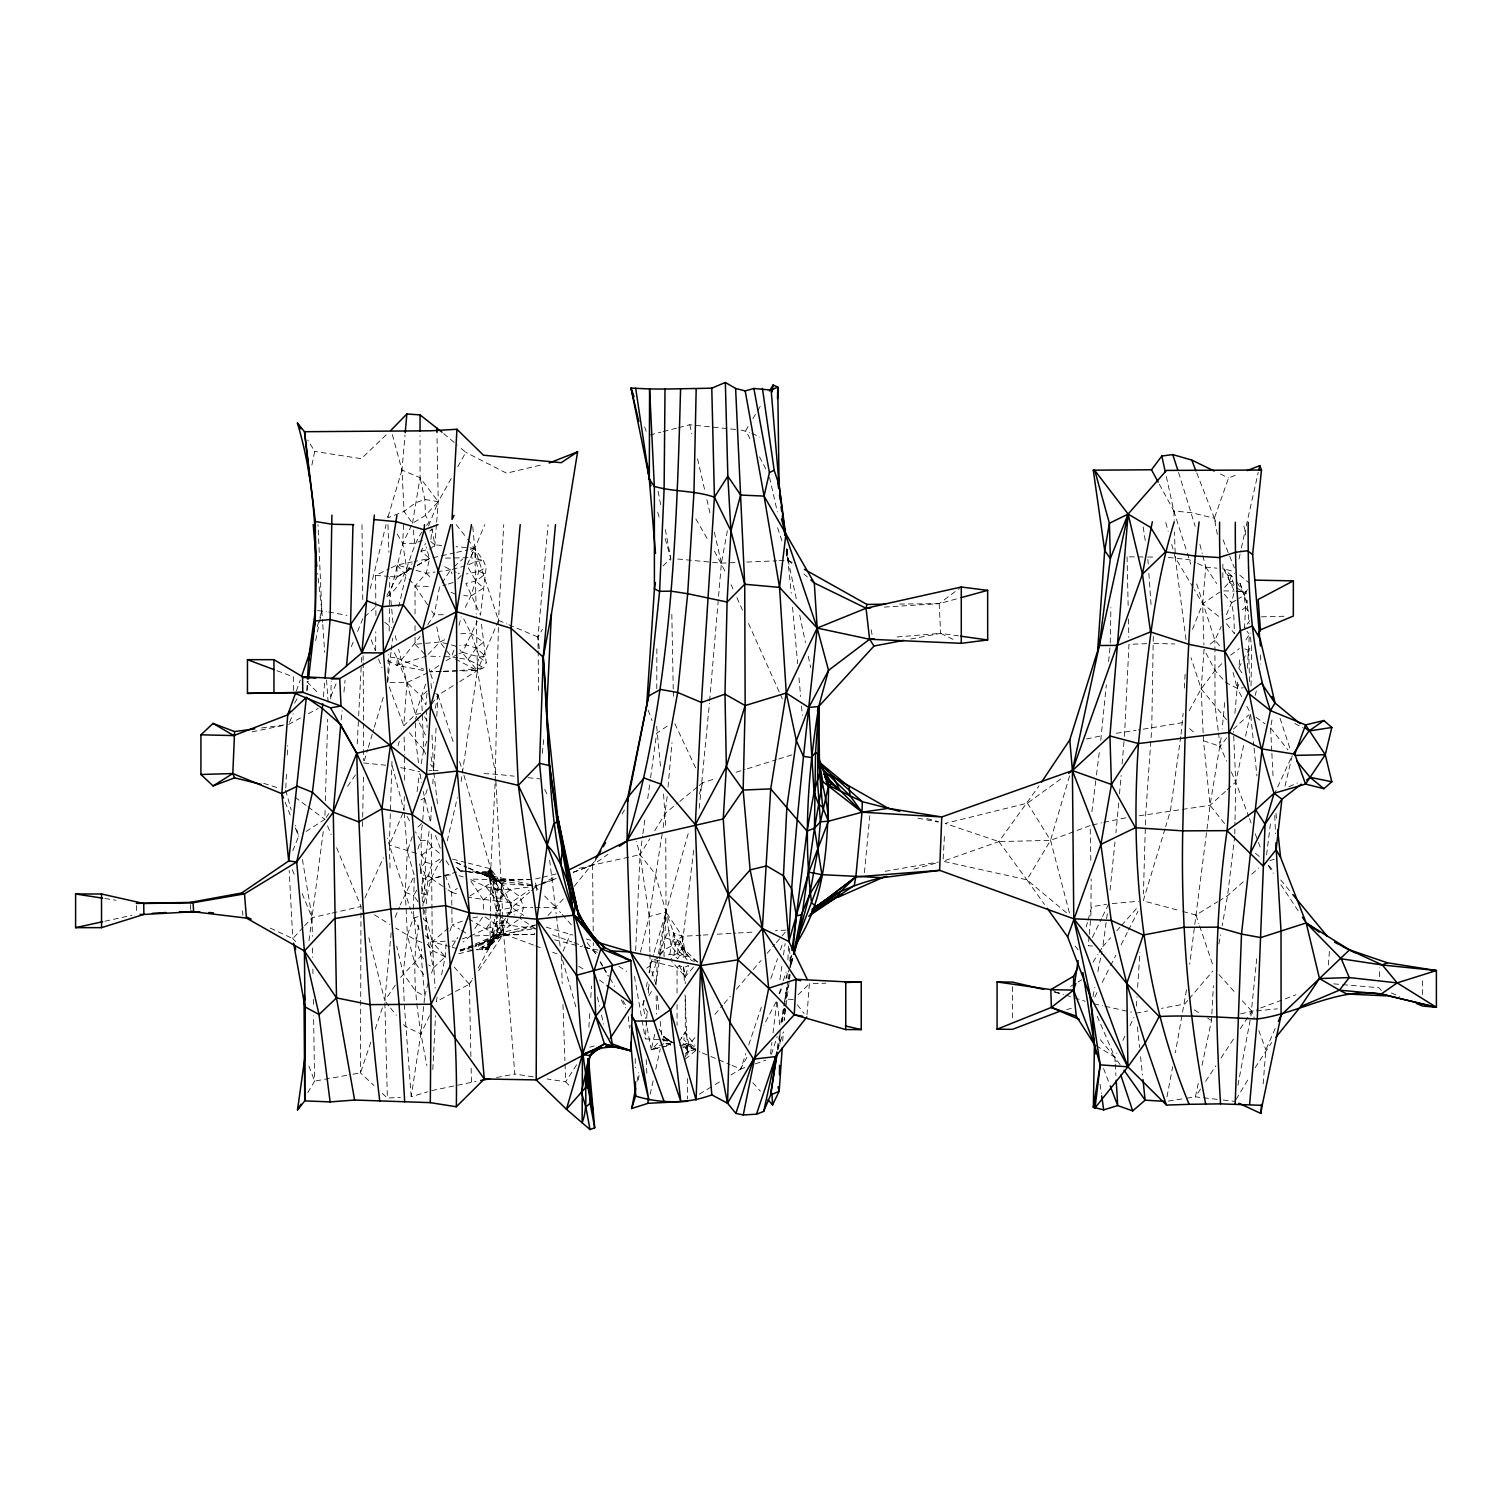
<?xml version="1.0" encoding="UTF-8"?>
<svg xmlns="http://www.w3.org/2000/svg" width="1512" height="1512" viewBox="0 0 1512 1512"><rect width="100%" height="100%" fill="white"/><g stroke="black" fill="none" stroke-linecap="round" stroke-linejoin="round"><path stroke-width="0.75" stroke-dasharray="5 3.75" d="M1422.565 994.612L1422.565 978.623M336.59 847.684L360.99 906.501L360.48 1072.877L373.936 1085.484M656.68 726.251L660.668 768.38M656.775 688.81L656.87 646.72M423.322 670.496L397.032 665.356L397.07 658.06L393.025 649.952M422.339 715.365L423.719 750.028L420.884 765.167M293.404 690.455L293.498 676.903L275.959 670.345M375.637 650.406L375.789 631.808M663.881 1041.371L663.844 1036.438L659.081 1029.086M659.137 954.223L665.223 937.837L672.934 940.199L679.757 952.163L679.72 955.603L677.659 958.778L673.898 955.206L669.816 954.355L663.938 956.283L666.017 912.057L665.79 836.495M490.323 913.494L489.982 946.399L478.038 968.285M490.342 911.15L490.776 868.852L495.104 783.405M779.871 1044.13L780.079 1029.974M413.4 911.434L416.216 940.445L421.168 955.565L424.759 996.143L420.79 1033.887L411.207 1096.71L427.65 1091.815M413.438 909.147L414.25 877.81M1110.243 642.978L1110.885 607.616M362.502 826.497L362.634 819.428M362.672 817.085L363.428 777.073M495.218 781.099L498.506 620.374L503.742 524.626M1234.775 833.906L1234.983 822.131M1235.039 819.769L1235.739 782.063L1233.527 731.449M1251.01 685.805L1251.69 649.215L1250.122 633.131M390.039 868.058L389.34 845.038L404.006 810.583L404.309 796.54M404.668 780.154L404.63 757.21M468.588 867.907L495.709 879.927L519.882 896.484L523.606 907.483L520.128 918.464L535.286 928.481L534.208 934.529L507.673 934.567L501.36 932.564L499.735 927.083L500.245 909.43L490.342 876.563L490.776 868.852L463.806 774.824M518.257 919.882L496.371 935.002L479.361 943.923L476.582 949.876L488.13 948.893L497.278 932.545L496.352 910.829L497.372 885.238L490.776 868.852L468.285 863.106M1153.297 636.42L1151.747 728.179L1145.661 814.817L1143.431 893.875M330.75 698.96L331.241 681.194M306.123 831.449L324.853 819.353L325.118 810.054M325.382 800.736L327.688 719.315M427.82 672.783L406.955 682.611L387.639 682.592L388.471 654.507M389.17 631.109L389.737 577.565M429.049 831.468L425.193 862.18L425.59 878.869L422.906 905.782L432.281 941.768L435.097 988.149M431.959 909.071L431.279 833.698M391.967 761.254L389.34 845.038L410.64 909.638M387.809 516.159L387.752 517.841L404.082 511.472L415.384 502.929L424.796 499.414L438.234 501.719L452.031 477.036M403.515 524.626L402.74 543.432L406.993 570.856L398.733 606.671M1379.341 976.639L1379.719 967.756M285.806 787.96L286.43 773.823M287.261 754.979L287.696 745.567M635.645 950.67L640.03 854.696L642.6 836.004M1247.343 668.191L1249.384 634.473L1246.984 631.165M693.706 850.198L681.704 948.856L679.757 952.163L673.898 955.206L670.402 959.874M1247.324 589.661L1244.092 595.407L1245.548 607.295L1244.565 627.858L1249.781 620.638M404.139 1001.057L403.194 973.501L407.371 935.323L405.31 892.363L407.333 851.199L404.176 812.832M357.229 743.923L358.533 718.238M358.665 715.894L361.292 664.486M361.406 662.143L361.651 657.474M422.358 901.719L421.659 886.221L424.513 872.594L420.676 868.153L419.504 863.938M423.549 958.91L421.168 955.565L421.508 948.969M432.829 1069.513L435.532 1015.648M1181.042 734.246L1183.121 713.418M1184.387 688.054L1185.087 674.22M784.577 1005.934L786.41 987.506M786.902 978.321L787.261 971.403M787.884 959.912L788.754 943.809M1202.021 1065.412L1211.49 1020.505L1213.399 985.616M943.148 859.005L944.527 834.548M431.506 806.671L430.599 822.622L423.209 791.475M432.81 783.877L433.207 777.055M436.08 728.028L433.604 770.213L428.954 770.704M436.779 716.31L438.007 695.199L436.533 690.946M495.142 917.141L496.352 910.829L488.47 874.579L488.319 871.536L490.776 868.852L501.379 883.556L511.944 907.559L523.662 915.403M306.766 690.511L307.333 681.326M588.886 1027.253L589.756 1013.512M590.776 997.504L591.513 986.051M649.914 954.053L650.141 965.771L655.943 984.406L657.493 960.498M1136.419 1006.16L1137.024 996.786M1137.629 987.431L1139.897 952.333M439.765 859.194L432.149 863.976C426.252 876.469 428.558 890.719 423.549 903.514M665.885 1043.582L669.948 1043.507L671.252 1041.957L663.844 1036.438L667.359 1039.897L674.295 1043.072L662.294 1039.802L645.322 1038.857L646.531 1020.6M646.682 1018.313L647.136 1011.452M648.327 993.176L648.932 984.047M649.688 972.613L650.141 965.771L653.449 954.582M695.841 1049.46L688.414 1051.331L685.39 1047.986L688.527 1046.002L688.735 1042.978L685.314 1032.261L685.257 995.255M782.706 1040.993L783.348 1031.846M425.609 684.048L415.384 714.514L403.798 725.722L406.955 682.611L398.601 649.139M441.599 974.767L445.171 956.888L446.342 941.163L432.281 941.768L425.099 935.512M1234.907 713.286L1237.931 679.342M427.216 789.51L424.381 798.071L422.528 822.849L416.065 828.727M784.974 1009.714L784.161 1020.43L790.096 974.919M807.011 1014.76L809.374 983.764L825.873 983.197M1224.682 702.607L1222.187 728.935M436.458 524.437L434.87 544.887L433.358 548.762M436.647 522.169L438.234 501.719L437.006 434.776M1263.163 1083.877L1265.846 1049.782L1275.693 1027.404M1328.311 965.072L1329.426 951.407M1202.834 555.773L1205.763 567.113L1202.664 603.685L1203.93 644.925M323.417 696.786L324.834 680.4M699.243 808.296L709.43 703.288M709.619 700.944L721.413 563.163L727.499 530.032M1089.094 936.608L1088.3 945.775L1092.458 946.002M1089.302 934.322L1090.681 918.275M1090.87 915.97L1091.154 878.963M1118.71 803.004L1115.913 832.828M1119.504 793.838L1121.091 775.467M1122.074 763.995L1124.266 738.744M1124.456 736.438L1128.992 644.339L1147.022 643.677M392.326 434.568L401.965 470.062L420.071 477.66L438.234 501.719L425.515 515.346L412.511 523.284L404.082 511.472L401.965 470.062L405.027 435.021M540.408 877.792L533.604 879.455L507.219 880.23L501.379 883.556C500.831 905.026 496.295 925.798 489.982 946.399L487.658 949.29C493.555 937.308 506.501 930.352 508.429 915.894M538.121 648.686L537.97 637.043L548.081 524.626M667.17 796.484L662.993 828.689M668.02 787.128L671.99 742.675M426.97 693.233L425.893 704.97L421.3 696.314L406.955 682.611L397.07 658.06L388.471 656.851M1250.934 1015.932L1256.812 957.587M391.154 932.658L384.785 1000.698L389.132 1006.179M673.898 955.206L675.448 944.017L673.728 933.017L666.017 912.057L655.187 873.879L640.03 854.696L636.42 841.371M864.429 872.632L869.797 815.781M341.183 719.92L342.109 710.621M343.942 692.005L345.076 680.381M422.283 825.042C419.24 842.411 423.53 859.893 419.599 877.262M467.662 539.179L483.33 560.442L486.165 567.265L480.495 615.157L465.885 583.481L475.921 581.005L485.522 573.974L478.926 571.347L466.395 573.974M1100.755 740.389L1106.33 684.766M1108.598 661.576L1110.205 645.34M1222.849 577.641L1222.887 564.222M542.335 753.297L543.999 736.987M792.042 958.986L791.57 963.541L785.824 978.321M1110.054 890.133L1114.987 841.995M430.939 539.425L432.054 528.86L428.86 532.111M387.639 682.592L391.003 652.333M391.249 650.009L392.534 638.366M669.816 954.355L673.728 933.017L668.606 930.428L666.017 912.057L689.132 830.353M1241.806 672.783L1238.763 668.058L1239.783 658.816M1221.186 737.667L1210.016 805.329L1189.717 964.202M307.144 690.436L308.221 681.175M770.515 1054.053L771.914 1042.354M773.048 1032.979L776.979 1000.207L763.787 1025.231M1234.718 836.268L1227.593 895.69L1222.187 925.609M1266.583 854.885L1270.571 822.604M1091.891 811.755L1096.181 777.225M1096.465 774.919L1099.621 749.612M1186.466 989.944L1175.391 1052.692M793.252 999.564L785.786 999.016L787.261 987.468M789.925 966.659L791.4 955.111M308.977 940.691L323.322 831.052M417.066 791.589L419.372 773.879M642.921 833.679L645.152 817.33M647.722 798.638L650.273 779.965M650.595 777.622L656.662 733.263L668.134 725.495M1099.148 952.428L1102.853 946.569L1107.427 912.87M1180.721 736.59L1170.401 810.98L1165.639 826.705M461.047 781.704L477.414 670.515L476.261 616.442M655.943 984.406L659.194 961.065M659.515 958.74L666.017 912.057L649.158 916.574L639.897 954.261M412.511 523.284L420.071 477.66L420.052 435.815M649.858 951.709L649.158 916.574L662.596 830.938M779.908 979.833L782.195 963.995M783.5 954.941L785.125 943.62M475.033 944.131L496.371 935.002L497.826 925.798L504.233 919.409L510.754 925.495L535.286 928.481L496.371 935.002L470.308 936.098L463.126 942.052M777.829 1049.309L780.003 1035.588M782.158 1021.885L785.068 1003.59M428.558 525.949L438.234 501.719M785.786 999.016L788.678 981.269M789.037 979.058L789.774 974.616M780.891 1022.981L784.01 1004.459M784.407 1002.135L787.922 981.288M788.3 978.963L789.094 974.333M638.291 1080.022L639.066 1075.448M685.446 1057.115L687.298 1046.625L684.974 994.99M775.713 1056.604L779.341 1035.871M781.761 1022.055L784.18 1008.239M1271.762 751.029L1270.571 727.915L1272.594 716.593M700.944 935.21L682.328 936.325L673.728 933.017L681.704 948.856L684.671 949.744L697.693 962.218L691.362 960.46L685.106 952.012L682.328 936.325L666.017 912.057L657.625 958.324L651.237 961.254L649.045 972.764M1218.861 944.017L1220.524 934.813M791.853 958.797L790.663 965.242L792.439 958.665M1237.931 1085.238L1250.5 1018.237M494.745 919.258L488.13 948.893M643.772 1000.358L642.902 1004.951L645.416 1018.408M646.418 986.561L647.287 981.949M1166.981 1096.767L1172.726 1066.621M636.968 1081.571L638.725 1072.575M1093.006 996.484L1094.801 987.412M1097.92 971.536L1101.946 951.105M437.138 997.126L436.25 1001.606L469.344 984.199L471.99 980.343M792.458 959.099L791.57 963.541L792.647 959.118M315.63 640.578L318.956 624.494M319.448 622.207L321.829 610.716L317.993 524.626M311.869 465.034L314.723 451.426L307.824 440.124M1198.241 1083.367L1195.387 1096.843L1186.372 1098.241M435.248 708.259L438.007 695.199L457.72 682.857M1243.62 745.359L1235.739 782.063L1248.704 816.537M1245.586 736.174L1250.518 713.248L1246.096 704.951M1239.008 559.043L1240.898 550.255M1241.371 548.062L1245.17 530.523L1242.713 522.698M654.734 1034.265L651.275 1049.763L659.856 1047.759M650.141 1094.234L653.184 1080.626M655.717 1069.286L660.272 1048.874M1246.19 526.044L1258.249 472.349M415.044 613.985L415.044 586.013L426.271 573.237L429.597 558.457L420.998 551.143L425.609 543.47M505.443 918.256L503.288 921.81L501.36 932.564L492.874 938.782L488.452 948.251L494.348 938.612L501.36 932.564L537.327 924.569L475.335 945.227M447.268 840.88L457.342 797.637M1285.03 786.051L1292.25 755.433L1273.992 794.934M1226.459 614.609L1231.562 602.778L1234.378 591.041L1223.737 568.814L1234.094 571.63M459.081 625.401L461.179 616.839M370.289 588.64L371.971 581.78M372.538 579.493L386.07 524.626M428.161 982.781L424.759 996.143L415.762 991.267L403.194 973.501L396.692 946.134M536.741 890.549L536.665 886.013L501.379 883.556L483.046 873.274L482.46 871.762L487.79 871.403L490.776 868.852L490.001 871.857L485.692 872.689L461.028 870.912L455.774 866.678M1255.187 695.425L1256.34 690.984M1242.202 609.79L1245.548 607.295L1247.343 600.491M1086.202 926.95L1087.411 922.471M1088.016 920.241L1091.664 906.803L1106.538 904.252M418.824 925.193C409.733 971.403 417.822 1019.693 426.932 1065.639M386.864 596.767C408.694 580.778 408.032 552.806 421.772 532.13M699.413 794.027L702.626 782.687L713.815 779.19M790.266 967.378L792.742 958.57M317.312 626.592L319.24 619.788M319.882 617.52L321.829 610.716L317.615 573.35M398.015 745.813L399.3 741.352M486.259 949.801L491.551 942.524L476.582 949.876M654.11 952.352L666.017 912.057M1069.57 775.939L1050.538 840.351L1026.894 879.795L1044.546 904.535M401.965 470.062L387.752 517.841L386.996 516.159M364.354 760.725L367.681 749.574M368.361 747.344L373.672 729.483M374.333 727.234L383.651 695.992M1164.958 828.954L1143.242 900.85L1180.551 910.885M777.735 1050.008L783.14 1032.469M472.784 526.781L476.015 561.406L478.926 571.347L470.742 596.2L463.711 610.583M417.917 849.082L420.601 840.37L415.479 831.883M1224.588 587.45L1229.18 582.309L1231.297 575.581L1234.529 573.332M644.301 1000.509L642.902 1004.951L647.911 1012.397M647.798 989.415L649.215 984.973M652.012 976.091L656.926 960.536M779.077 993.705L782.592 982.838M783.292 980.664L786.108 971.97M789.623 961.122L791.74 954.601M463.73 618.805L470.893 633.188L479.342 657.021L477.168 663.711L477.414 670.515L495.577 774.182L514.174 776.166M771.403 1054.299L777.206 1036.514M730.863 1074.994L740.691 1069.022L745.851 1053.581M748.78 1044.754L761.311 1007.257M770.874 978.566L777.508 958.721M780.457 949.895L782.649 943.28M370.799 1042.259L360.48 1072.877L349.007 1074.938M375.222 1029.124L382.574 1007.257M412.322 836.495L407.333 851.199L414.326 875.599L400.245 904.837M425.704 754.053L423.719 750.028L426.819 741.201M1217.349 534.36L1214.363 518.276L1228.557 477.981L1236.873 474.692M442.487 858.797C418.106 890.455 425.685 931.808 433.396 967.945L431.071 974.257M449.914 931.052L452.069 924.985L451.672 892.345L445.435 875.561L431.676 878.699L427.934 881.761L425.59 878.869L422.698 878.604L420.676 868.153L425.193 862.18L421.961 855.055L418.37 853.978M296.371 690.908L300.283 680.022M1241.673 696.654L1237.251 688.357L1239.783 681.402M1192.514 629.313L1202.664 603.685L1219.636 592.156M292.837 850.708L298.62 836.306L295.539 825.344M659.515 953.977L664.467 949.612L675.448 944.017L677.641 939.802L682.328 936.325L677.886 948.515L677.659 958.778M779.625 993.649L782.29 987.071M395.199 917.293L399.414 906.917M330.826 696.522L336.174 683.5M351.351 646.588L353.128 642.241M357.607 631.392L362.956 618.37M459.686 681.628L477.414 670.515L498.506 620.374L474.806 548.289L484.804 524.626M686.75 1055.282L691.664 1046.55L683.783 1039.802L685.314 1032.261L694.953 1045.264M509.298 913.815L511.944 907.559L529.597 892.174M289.548 722.245L293.233 713.758M563.088 951.218L570.421 934.284M687.166 959.95L684.936 956.945L685.106 952.012L680.249 941.466L674.938 939.254L672.934 940.199M490.19 943.564L489.037 944.735L503.288 921.81L499.962 920.052L496.616 921.904L492.742 929.804L494.348 938.612L488.452 946.966M445.53 558.136L470.553 557.626L474.806 548.289L456 546.683M665.223 937.837L668.606 930.428L671.082 946.077L677.225 953.297L679.72 955.603L684.388 953.618L697.693 962.218M1210.262 644.169L1214.911 640.181L1221.205 626.422M364.883 898.015L383.462 857.758M429.484 1015.724L420.79 1033.887L405.008 1026.308L402.116 1022.641M1115.1 1061.802L1114.835 1057.209L1116.839 1053.013M1122.887 1040.426L1124.89 1036.23M1129.937 1025.76L1133.962 1017.368M411.529 525.307L402.74 543.432L390.285 593.687L391.513 606.955M1092.382 937.402L1101.53 918.559M1102.55 916.461L1108.655 903.892L1138.63 901.246M458.873 653.864L462.596 652.333L477.301 621.167M481.496 624.191L486.221 662.804L483.745 667.737L477.414 670.515L459.308 671.007M1094.82 997.013L1097.977 990.738M1102.191 982.384L1109.562 967.756M1110.602 965.658L1115.875 955.206M1121.129 944.754L1127.442 932.205M1128.5 930.107L1137.969 911.301M1238.763 668.058L1241.806 662.048M574.277 886.278L594.726 860.99M732.148 1065.431L740.691 1069.022L748.383 1054.431M452.277 946.361L457.777 937.478M387.015 595.274L397.013 577.036L397.013 564.978L412.228 561.935M470.893 1056.586L469.344 984.199L472.594 978.226M1189.188 710.697L1201.171 688.829L1215.043 670.534L1222.754 662.728M457.758 466.754L465.809 452.353L459.005 446.588M1242.826 660.045L1251.86 644.83M593.214 930.976L592.591 865.11L596.125 858.967M622.075 814.061L624.437 809.978M539.33 648.667L537.97 637.043L542.449 629.351M294.556 703.212L297.959 697.41M417.992 901.738L413.645 895.444L417.331 889.169M307.768 1092.666L314.609 1081.118L313.589 1015.743M748.138 426.592L745.756 430.542L749.99 438.65M752.881 418.673L756.435 412.738M757.625 410.773L761.197 404.819M474.844 928.557L483.443 915.762L497.826 925.798L510.754 925.495M1236.098 1099.432L1249.177 1077.583M1255.13 1067.661L1271.63 1042.581M488.47 874.579L494.632 878.793L492.742 891.834L496.635 898.033L499.981 898.222L503.288 894.953L499.773 890.492L496.862 890.341L493.744 887.601L490.304 881.874L492.137 877.621L490.776 868.852L488.603 872.443L501.379 883.556L503.288 894.953L511.944 907.559L506.539 916.461M1236.381 591.135L1246.417 591.57L1244.092 595.407L1238.725 598.563M649.158 916.574L640.03 854.696L649.82 838.763M654.715 830.787L665.715 812.87L678.019 802.815M1092.987 962.161L1097.92 954.374M648.837 995.614L652.39 990.001M470.308 936.098L486.429 928.462L491.23 920.978M442.014 583.027L450.557 569.835L464.845 566.017M576.601 1064.807L565.658 1081.798L547.155 1078.982M387.28 660.668L397.032 665.356L420.147 636.42M427.82 624.607L434.209 614.76L439.576 586.788L446.153 584.728M1245.831 639.954L1249.384 634.473M459.742 658.249L468.096 659.572L476.204 648.005L483.5 642.26L470.893 633.188L459.308 633.849M1200.528 1089.056L1195.387 1096.843L1220.959 1099.791M1205.65 1081.288L1215.913 1065.733M1221.034 1057.965L1233.849 1038.517M1240.256 1028.803L1251.804 1011.32L1258.419 1008.844M679.379 1041.182L685.314 1032.261L681.175 1038.007M1066.546 912.832L1026.894 879.795L943.034 861.235L998.903 841.598L1039.009 785.862M395.312 985.144L384.785 1000.698L368.342 935.644M400.567 977.376L421.168 955.565M478.586 970.685L503.647 933.962L495.804 778.869M326.195 817.406L328.879 813.513M347.628 786.297L355.66 774.635M431.77 704.082L438.007 695.199L433.264 691.645M390.587 576.544L397.013 577.036L406.993 570.856L412.096 563.692M425.59 878.869L428.368 875.183L424.513 872.594M426.686 525.344L429.181 522.037L425.515 515.346L424.796 499.414L420.071 477.66M1226.799 737.761L1220.184 746.38L1226.591 761.084M660.366 954.847L664.467 949.612M430.183 954.204L432.999 950.84L425.439 928.349L426.403 921.394L423.7 919.523L423.039 908.069M1187.657 1000.528L1184.69 1004.006L1161.499 1008.372M1189.131 998.789L1212.794 971.063M694.972 1037.648L683.897 1050.575M714.93 1014.325L722.604 1005.367M724.153 1003.571L730.277 996.389M736.42 989.226L751.766 971.29M753.316 969.494L760.99 960.536M767.113 953.354L774.805 944.376M776.336 942.6L787.072 930.031L775.429 930.73M693.535 967.056L685.238 976.752L685.238 983.688M548.005 915.535L563.579 898.619M533.301 1076.865L514.817 1074.049L503.647 933.962L490.776 868.852C483.613 877.829 470.232 870.95 461.028 870.912L478.794 872.859L536.665 886.013L535.135 882.724M1102.853 946.569L1110.621 937.78M1116.82 930.749L1119.938 927.234M1121.488 925.476L1137.024 907.88M303.175 927.328L292.799 938.593L267.832 926.932M304.649 925.722L312.058 917.671L329.862 913.607M533.509 945.094L503.647 933.962L485.087 949.857L488.036 944.244L501.36 932.564L497.278 932.545M428.047 654.488L439.897 641.995L446.305 638.99M457.701 579.096L461.878 574.787L458.098 573.142M657.607 1043.318L651.275 1049.763L645.832 1020.638M507.011 916.612L511.188 912.435L523.606 907.483L532.848 907.483M663.125 565.866L670.742 558.344L665.072 528.236M798.09 994.82L809.374 983.764M528.16 887.147L510.338 889.453L497.221 901.19L468.191 897.315M386.165 434.889L361.311 458.703L314.723 451.426M431.997 911.396L432.281 941.768L445.171 956.888L433.396 967.945L428.69 964.921M1233.414 729.143L1248.799 714.836M677.055 992.949L677.055 967.548L679.209 965.544L683.613 967.604L688.565 965.431L685.238 976.752L671.725 961.405M427.197 690.871L421.3 696.314L422.358 713.078M364.657 616.82L376.62 606.028M1225.438 791.362L1210.016 805.329L1136.948 816.121M1227.158 789.812L1235.739 782.063L1231.165 771.574M454.016 566.773L462.672 559.062M471.347 551.37L474.806 548.289L476.204 614.099M1243.204 881.817L1227.593 895.69L1219.674 900.528M1251.86 874.125L1258.797 867.964M531.355 890.625L536.665 886.013M448.478 928.028L432.281 941.768L450.103 946.72M421.961 855.055L432.092 847.003L440.275 853.996M679.776 801.36L697.353 786.996M699.111 785.56L702.626 782.687M685.087 1059.213L695.898 1050.462M685.73 1053.448L688.414 1051.331L685.049 1049.989M469.873 895.992L495.709 879.927L529.143 879.511M510.338 889.453L497.391 889.264L483.235 899.735L483.386 911.188M1230.636 655.168L1239.33 648.591M884.331 607.087L939.198 603.647L959.44 588.395M1090.813 860.385L1090.171 825.571L1050.538 840.351L998.903 841.598L945.151 823.435L1027.461 803.137L1061.178 778.718M448.024 889.869L451.672 892.345L457.285 888.376M573.237 872.329L592.591 865.11L607.9 854.375M483.235 899.735L469.514 879.001L485.9 886.693L497.221 901.19L511.056 902.626L529.219 890.114M438.858 665.582L429.899 671.8L428.954 667.302M446.021 660.631L457.002 654.62M646.663 968.134L650.141 965.771M468.474 918.748L496.371 935.002L507.673 934.567L492.874 938.782L483.065 946.701L482.46 949.876L488.376 945.926L489.982 946.399L476.545 949.555M1182.762 911.471L1195.935 915.025L1217.708 901.719M699.394 1094.14L713.173 1085.767M715.138 1084.558L721.035 1080.986M1226.553 623.794L1234.435 633.604L1233.849 616.064L1231.562 602.778L1236.929 599.621M1070.553 986.372L1076.223 983.027M1078.113 981.912L1081.893 979.682M397.013 577.036L409.242 570.062M417.388 565.431L429.597 558.457L454.469 552.863M478.926 571.347L486.165 567.265M406.993 570.856L415.214 566.338M417.274 565.223L429.597 558.457L414.401 561.5M499.735 927.083L493.687 932.602L490.304 939.765L491.91 941.182L489.982 946.399L501.36 932.564L497.316 936.778L474.541 946.777M288.641 724.38L300.491 717.973M308.391 713.702L318.276 708.372M420.884 799.905L424.381 798.071M540.861 883.915L555.565 876.582M492.062 940.237L478.983 945.775L486.751 948.081M663.862 1043.62L651.275 1049.763L664.108 1046.115M375.921 615.535L375.6 575.392L389.227 568.758M391.173 567.813L397.013 564.978L426.271 573.237L435.097 572.008M1225.911 619.636L1233.849 616.064M468.701 564.656L476.015 561.406L483.33 560.442L470.553 557.626M1288.904 786.712L1297.39 782.951M475.089 945.529L492.874 938.782M460.102 950.5L472.897 945.038M490.342 876.563L489.037 876.884L491.646 880.589L497.372 885.238L501.379 883.556L497.127 879.587L476.563 871.706L491.797 874.787L501.379 883.556L485.087 871.762L491.797 874.787L492.78 878.396L507.219 880.23L469.514 879.001M1244.848 648.856L1248.647 650.443L1251.69 649.215M462.313 921.091L452.069 924.985L459.724 929.181M397.221 534.038L402.74 543.432L414.76 543.243L422.32 540.37M460.12 951.218L472.954 946.342M540.956 884.407L556.019 878.774M1260.63 1008.013L1295.935 994.82M468.436 868.134L495.709 879.927L534.832 886.278L556.227 878.434M573.332 872.159L592.591 865.11L640.03 854.696M418.049 916.593L413.305 918.275L407.371 935.323L414.345 961.594L424.834 976.279M496.352 910.829L511.944 907.559M740.691 1069.022L744.868 1067.548M755.32 1063.881L765.771 1060.214M462.048 938.952L468.248 936.816M487.11 941.333L507.673 934.567M473.313 945.888L461.236 949.819L452.334 947.344M1229.18 582.309L1232.752 581.175L1231.297 575.581L1223.737 568.814L1228.046 575.543L1229.18 582.309L1234.775 586.637M448.346 584.029L454.923 581.95M397.032 665.356L426.573 656.057L440.124 656.529M736.193 772.235L745.151 769.438M747.382 768.757L776.488 759.685M778.718 759.005L792.156 754.809M1269.967 860.536L1274.219 859.288M666.244 1045.51L670.534 1044.301L669.948 1043.507M589.812 1047.211L594.273 1045.945M899.527 604.063L939.198 603.647L959.024 598.204M913.853 869.154L938.536 862.445M428.368 875.183L431.676 878.699L456.511 872.122M649.858 435.04L660.952 432.186M663.163 431.619L676.469 428.18M678.68 427.612L689.774 424.759L738.763 429.824M1066.754 1009.506L1071.29 1008.391M542.676 877.243L556.284 873.936M578.983 868.417L592.591 865.11M682.139 1044.943L688.735 1042.978L695.917 1047.797M1092.439 825.023L1101.473 822.868M1103.741 822.32L1126.043 817.765M540.238 465.167L506.558 473.199L465.809 452.353M486.429 928.462L497.826 925.798M458.608 953.751L474.295 950.084L461.236 949.819L472.33 947.287M662.01 1047.249L670.61 1045.264M332.073 913.097L360.99 906.501M1240.615 1013.872L1251.804 1011.32L1254.147 1017.727M456.719 552.352L468.021 549.801M470.289 549.291L474.806 548.289L466.887 565.469L475.921 581.005L483.5 588.055L470.742 596.2L463.749 595.558M104.895 921.224L131.941 915.27M1086.466 739.009L1101.322 735.796M431.77 1090.587L475.996 1081.401M420.62 713.437L415.384 714.514L415.441 719.24M252.069 731.846L284.067 725.306M472.746 917.897L479.172 916.612M682.876 1047.476L687.298 1046.625L700.113 1051.993M910.753 639.028L940.615 633.358L958.551 635.872M459.648 670.591L483.745 667.737L468.096 659.572L459.742 649.801M496.541 1077.508L514.817 1074.049M1135.966 1013.172L1147.57 1010.999M421.281 893.592L426.119 894.424L422.698 878.604M1182.649 722.623L1138.309 730.012M346.72 1075.353L314.609 1081.118L308.259 1064.278M885.087 871.29L938.385 862.029M1116.31 733.282L1136.06 730.334M1168.341 1101.057L1184.123 1098.6M437.308 571.687L450.557 569.835L456.208 572.311M445.435 875.561L451.086 874.805M261.614 727.971L284.124 724.966M1236.476 591.287L1246.417 591.57M420.998 551.143L430.447 548.856L434.87 544.887L441.92 545.473M462.596 652.333L479.342 657.021L485.522 656.303L476.204 648.005L466.301 644.906L459.78 645.567M506.596 912.964L511.188 912.435L514.76 914.855M1256.453 1010.866L1277.375 1008.825M1224.55 823.53L1210.016 805.329L1203.495 740.748L1201.171 688.829L1204.062 649.498L1215.043 670.534L1226.194 682.762L1237.251 688.357L1243.355 687.79M415.044 637.289L415.044 644.282L439.897 641.995L455.433 646.021L451.408 656.907L442.373 656.605M897.088 636.968L940.615 633.358L955.093 640.332M659.761 960.649L651.237 961.254L677.055 967.548M703.269 935.059L707.937 934.775M717.236 934.227L735.871 933.112M738.196 932.961L754.488 931.997M382.328 1093.384L387.374 1098.109L400.378 1097.334M677.641 559.005L721.413 563.163L735.248 562.558M746.777 562.067L776.752 560.801M779.058 560.687L788.262 560.309L792.307 562.558M443.64 671.233L457.361 670.685M443.47 671.423L457.059 671.063M1261.481 616.82L1284.236 616.253M496.371 935.002L534.208 934.529M420.601 840.37L427.48 840.313L432.092 847.003M452.05 941.125L455.849 941.088M443.375 614.741L434.209 614.76L430.372 609.015M535.153 907.465L555.962 907.446L560.631 912.738M1129.351 556.851L1143.129 556.964M1228.046 575.543L1231.297 575.581L1234.264 578.68M1223.662 590.89L1234.378 591.041M663.976 1039.84L668.965 1040.256L673.369 1042.732M1147.702 557.002L1154.601 557.134M1168.379 557.399L1189.396 559.818L1195.538 562.558M317.52 610.621L326.403 611.566M1153.788 643.413L1174.862 643.961M409.034 579.001L415.044 586.013L430.655 586.505M483.991 773.615L495.577 774.182M471.082 670.118L477.414 670.515L468.096 659.572M598.053 950.084L584.275 947.438M375.6 575.392L388.452 576.374M438.14 770.572L433.604 770.213L430.636 764.165M1333.622 983.858L1340.407 984.444M1342.675 984.633L1378.887 987.733L1381.76 990.984M1159.326 484.218L1173.879 511.018L1191.645 512.681L1214.363 518.276L1216.971 524.74M1197.58 563.466L1205.763 567.113L1216.99 568.172M666.093 1043.847L670.534 1044.301M363.693 762.955L385.636 765.204M741.088 430.07L749.801 432.413M528.123 777.678L539.746 778.926M1223.284 1100.074L1234.907 1101.416M695.652 1048.742L691.57 1048.232L681.723 1042.826M679.587 1045.472L687.298 1046.625L687.355 1055.735M104.857 898.525L116.103 900.264M457.663 657.909L451.408 656.907L445.643 649.461M675.448 944.017L681.912 945L688.017 955.811L684.936 956.945L679.757 952.163M1054.62 992.231L1063.541 994.405M688.527 1046.002L695.69 1048.175M328.69 611.982L346.966 615.384M917.973 818.162L938.347 822.112M400.699 767.605L419.656 771.649M1093.875 1003.779L1102.739 1005.763M1104.951 1006.255L1131.543 1012.189M485.9 886.693L497.391 889.264L511.056 902.626L523.606 907.483M1054.771 992.004L1059.213 993.044L1052.9 990.473M488.319 871.536L491.797 874.787L490.776 868.852M416.575 853.429L389.34 845.038L387.261 838.385M452.542 859.099L466.036 862.539M425.193 862.18L432.149 863.976M554.696 939.821L582.007 946.852M926.969 818.597L938.328 821.621M546.229 927.177L572.897 935.04M586.24 938.971L590.682 940.294M451.672 892.345L459.931 894.839M1065.714 995.085L1072.197 997.145M1074.352 997.826L1085.181 1001.246M263.655 783.329L279.077 788.206M492.099 877.338L478.794 872.859L492.78 878.396M459.043 875.637L463.239 876.979M1203.495 740.748L1220.184 746.38L1218.464 732.715M421.848 942.354L416.216 940.445L395.709 928.047M552.504 934.794L571.857 941.9M574.012 942.694L582.63 945.85M584.766 946.644L597.297 952.333M405.31 892.363L413.645 895.444M535.645 945.907L542.052 948.289M552.712 952.258L556.983 953.864M1391.361 992.968L1399.677 996.446M397.07 658.06L423.738 669.211M702.248 1052.881L708.655 1055.584M710.791 1056.472L730.012 1064.543M498.506 620.374L506.803 623.889M508.882 624.758L537.97 637.043M456.076 862.35L466.509 866.981M456 862.464L466.357 867.189M751.823 433.358L759.931 437.1M451.03 592.213L456.737 594.915M667.359 1039.897L671.366 1041.787M1236.381 587.714L1246.625 593.895M1220.373 474.012L1228.557 477.981M445.171 956.888L432.999 950.84L426.762 943.828M455.395 659.005L477.414 670.515M1294.782 723.473L1302.89 727.763M444.849 566.735L450.557 569.835L452.012 573.88M1194.272 1009.903L1200.018 1013.437M1207.672 1018.162L1211.49 1020.505M578.68 966.225L584.482 969.816M374.466 914.855L389.888 924.418M1096.276 1045.661L1114.835 1057.209L1120.108 1064.675M618.805 966.281L626.63 971.347M461.632 930.239L468.588 934.926M431.676 878.699L446.21 888.621M663.919 1036.873L671.252 1041.957L663.844 1036.438M1255.981 717.236L1265.109 723.927M295.029 797.221L306.199 805.518M308.07 806.898L324.853 819.353M599.546 980.041L605.027 984.123M384.747 622.301L391.797 627.707M499.111 915.384L504.233 919.409M1218.596 616.329L1202.664 603.685L1194.329 589.642M430.712 541.542L434.87 544.887L432.054 528.86M1239.745 575.165L1248.742 582.592M1255.395 853.278L1260.554 857.531M479.342 657.021L486.221 662.804M443.696 433.604L457.304 445.152M457.399 868.644L462.596 873.085M1189.604 728.671L1194.801 733.207M791.74 563.333L788.262 560.309L786.145 553.789M803.893 573.917L807.37 576.941M307.03 681.912L318.408 693.29M534.832 886.278L538.083 889.547M544.585 896.049L555.962 907.446M426.271 573.237L432.186 579.266M415.044 644.282L424.929 654.375M295.709 941.692L292.799 938.593L289.189 870.402M568.871 1085.219L565.658 1081.798L564.997 1063.068M1218.974 974.578L1236.173 993.819M1242.429 1000.812L1251.804 1011.32M752.844 1082.687L760.423 1091.21M562.199 914.495L571.555 925.079M587.147 942.732L595.747 953.864M454.243 967.132L469.344 984.199M1196.691 583.953L1214.911 640.181L1220.505 646.701M397.013 564.978L407.522 577.244M423.719 750.028L408.24 731.26M1224.399 594.273L1231.562 602.778M1100.282 1039.632L1114.835 1057.209L1116.328 1061.67M1268.738 865.431L1273.236 870.893M1280.758 879.984L1291.286 892.723M1075.07 946.058L1078.037 949.725M1270.571 727.915L1287.903 749.933M390.568 1008.013L396.352 1015.327M456.227 524.626L466.225 537.365M797.334 1004.781L804.138 1013.494M444.207 647.59L439.897 641.995L436.59 626.1M998.903 841.598L1026.894 879.795M1226.478 719.636L1201.171 688.829L1190.965 657.625M1245.548 607.295L1248.969 612.171M415.044 586.013L429.106 607.087M1205.763 567.113L1216.688 583.556M1268.266 865.62L1273.312 873.256M1280.891 884.709L1298.6 911.452M446.078 860.687L449.839 866.527M1027.461 803.137L1050.538 840.351L1070.042 915.251M1236.929 582.196L1242.788 592.043L1247.192 603.269L1249.214 623.946M1193.138 587.639L1175.278 557.531L1171.706 544.414M424.589 716.839L426.819 720.619L427.121 727.518M600.491 962.01L602.872 966.073M604.044 968.115L608.788 976.261M609.979 978.302L614.722 986.429M623.02 1000.679L625.382 1004.762M695.822 518.899L708.618 541.031M714.439 551.086L725.287 571.782M681.704 948.856L684.388 953.618M595.615 953.807L593.384 949.801L593.309 942.732M600.056 961.802L602.286 965.809M603.401 967.812L607.862 975.826M621.224 999.848L625.684 1007.861M425.458 735.04L419.315 722.849M679.209 965.544L685.238 976.752L683.613 967.604M407.144 816.461L410.281 822.339M419.202 929.502L411.302 911.793M759.496 456.87L765.847 469.003M544.698 789.34L547.684 795.595M674.862 723.719L695.671 767.945M418.333 720.77L415.384 714.514L406.955 682.611M497.372 885.238L499.773 890.492M731.09 584.709L733.037 589.018M736.892 597.637L742.694 610.564M748.516 623.492L782.365 698.922M1097.221 1016.234L1114.835 1057.209M327.556 825.892L331.185 834.605M292.288 869.721L294.991 876.261M302.173 893.687L312.058 917.671L312.36 936.344M1223.076 539.841L1234.416 567.888M285.182 802.229L291.06 817.141M295.256 827.782L298.62 836.306M1196.786 473.01L1214.363 518.276M371.177 639.765L375.297 650.481M378.586 659.043L381.893 667.605M1103.571 1068.493L1109.392 1083.764M435.456 835.437L440.313 848.251M1249.517 818.691L1251.142 823M1255.187 833.773L1257.625 840.237M1258.438 842.411L1260.857 848.875M389.264 686.902L403.798 725.722M1232.752 581.175L1234.094 584.823M648.194 710.262L652.05 720.714M428.879 556.473L426.138 546.966M1258.816 1030.541L1265.846 1049.782M1240.105 583.292L1247.192 603.269M644.622 426.97L646.134 431.298M430.636 673.917L433.585 682.441M1195.935 915.025L1198.865 923.719M1199.602 925.892L1213.55 967.151M1239.84 583.216L1242.788 592.043M1280.04 718.294L1290.813 751.067M777.603 527.745L782.592 542.94M1178.566 472.462L1195.179 526.289M438.007 695.199L453.827 743.847M459.572 761.538L463.163 772.594M1166.338 476.658L1173.879 511.018L1186.58 550.954M1187.279 553.165L1190.719 564.203M562.521 959.95L576.658 1009.525M657.758 512.284L659.61 518.862M665.167 538.593L670.742 558.344L670.837 563.012M285.692 790.303L291.23 810.016M1165.79 522.547L1168.152 531.279M392.232 765.885L404.006 810.583M1233.074 672.424L1237.251 688.357M1199.885 544.433L1202.248 553.505M395.237 635.758L396.371 640.219M421.659 886.221L423.284 893.214M689.774 424.759L691.853 433.831M697.561 458.779L704.819 490.55M706.898 499.622L710.527 515.516M714.344 532.224L721.413 563.163M597.391 997.126L599.451 1006.123M601.511 1015.138L603.572 1024.134M769.532 477.395L777.338 511.925M786.183 551.086L796.843 601.417M799.716 615.119L805.423 642.524M808.277 656.227L810.678 667.642M431.014 756.832L433.604 770.213L431.903 732.715M658.098 491.192L660.725 505.084M495.709 879.927L497.391 889.264M420.052 773.86L421.621 782.668M634.454 976.431L641.693 1018.048M642.109 1020.373L645.322 1038.857M871.233 629.842L872.027 634.473M302.457 859.553L312.058 917.671M1143.185 526.932L1145.264 540.823M1100.056 1084.198L1101.379 1093.554M786.731 548.837L791.267 593.195M1185.994 639.689L1175.278 557.531L1174.503 531.959M418.503 762.747L415.649 740.445L415.46 721.583M1218.181 730.428L1215.024 705.348L1214.911 640.181M786.883 548.894L788.262 560.309L787.128 548.988M549.65 860.215L556.151 913.645M556.435 915.951L560.12 946.153M777.244 1002.494L779.852 1025.344M657.266 995.936L659.119 1012.095M660.177 1021.337L662.294 1039.802M433.868 772.556L437.63 805.31M663.579 794.14L665.752 827.045M413.248 529.937L414.76 543.243M1275.939 813.437L1276.43 818.068M1137.421 1026.913L1139.594 1047.514M1140.558 1056.661L1142.486 1074.975M1250.745 715.554L1253.845 745.737M1254.072 748.062L1256.926 775.921M431.014 683.462L431.676 690.455M391.721 609.166L393.574 629.068M792.553 607.295L797.674 663.692M798.96 677.792L800.661 696.597M801.511 705.991L802.381 715.384M628.33 1016.555L629.389 1028.236M411.207 1096.71L404.214 1003.344M789.396 948.478L790.625 964.732M1147.873 559.345L1148.213 564.014M1148.855 573.35L1151.161 606.047M1245.17 530.523L1245.491 535.04M321.829 610.716L322.623 622.245M322.774 624.569L324.683 652.258M326.573 679.946L328.161 703.023M1115.251 1064.108L1115.932 1075.618M426.157 709.449L426.819 720.619M242.619 910.81L242.884 915.251M1271.876 753.335L1273.047 776.45M939.198 603.647L940.615 633.358M682.328 936.325L683.273 957.436M683.707 966.829L684.445 983.254M646.21 1059.572L646.815 1073.388M190.455 904.554L190.739 911.056M1274.786 815.478L1275.504 833.736M561.236 955.452L562.218 983.518M562.955 1004.573L564.921 1060.725M387.979 524.626L388.905 552.258M1248.647 650.443L1249.687 685.333M1173.879 511.018L1174.162 520.336M404.101 736.968L404.573 754.96M384.861 1003.023L387.374 1098.109M1260.592 655.074L1260.8 664.127M1127.064 556.832L1128.179 607.484M1128.443 619.013L1128.84 637.421M471.139 1068.247L471.442 1082.271M671.819 614.326L673.237 688.962M673.294 691.286L673.426 698.279M656.151 995.784L656.491 1014.023M312.53 948.024L312.682 957.361M312.871 969.041L312.946 973.709M313.343 999.394L313.438 1006.406M538.159 651.01L538.65 690.549M511.056 902.626L511.188 912.435M497.221 901.19L497.372 911.887M361.992 524.626L362.785 601.965M635.21 1058.494L635.286 1067.888M136.364 905.575L136.439 912.114M687.487 1078.51L687.601 1099.035M363.145 655.679L363.163 660.347M363.182 662.672L363.485 720.978M363.485 723.322L363.674 760.63M1012.511 986.58L1012.511 1020.335M677.055 1004.497L677.055 1025.287M415.044 625.647L415.044 634.964M441.334 671.328L429.899 671.8L441.22 671.479"/><path stroke-width="1.5" d="M555.49 524.626L543.243 657.153L549.631 765.601L557.077 821.564L578.68 915.232L597.278 941.674L605.046 947.722L630.882 960.63L632.451 1004.516L630.995 1050.878L604.441 1043.979L536.193 1079.908L484.312 1078.982L456.322 1106.765L430.315 1102.645L354.621 1100.037L336.496 997.901L304.422 950.972L246.437 918.086L193.612 911.755L143.867 914.439L101.531 927.65L75.6 927.65L75.6 893.989L101.531 893.989L143.734 903.496L193.101 902.74L244.49 893.875L296.711 861.991L333.283 812.133L356.737 753.278L340.729 724.588L322.415 708.485L306.331 697.391L287.734 714.836L233.793 735.588L200.926 734.813L200.926 774.484L213.06 785.9L234.587 777.867L261.255 784.369M396.957 515.101L382.404 606.69L383.481 652.9L390.436 745.17L412.19 814.533L419.958 908.391L431.071 1004.251L484.312 1078.982L469.438 912.851L442.109 835.72L426.497 774.541L341.013 706.047L302.778 692.326L247.458 693.384L247.458 659.667L273.955 659.667L302.551 676.752L339.727 678.586L422.453 629.71L456.529 611.698L510.999 628.293L543.243 657.153C549.385 725.968 546.834 795.822 560.763 863.73C572.67 926.176 604.233 982.97 612.549 1046.304L630.995 1050.878L611.925 1043.734M315.309 614.741L315.365 610.583C317.539 547.533 315.63 484.086 297.467 423.152L304.517 431.714L315.365 521.508L315.233 620.978L308.486 678.869M845.756 981.855L861.235 981.968L861.235 1029.615L845.756 1029.577L845.756 981.855L796.162 979.303L768.701 988.243L743.261 1114.949L735.89 1113.399L727.537 1103.25L711.831 1094.858C687.828 1103.987 659.893 1103.684 635.55 1096.03L630.674 1042.259M1079.284 1019.371L1059.969 1011.207L1012.511 1029.332L997.069 1029.199L997.088 981.949L1012.511 982.082L1043.639 989.396M1254.998 580.135L1293.365 580.854L1293.327 616.045L1260.403 629.861L1258.267 633.604M1416.328 1003.42L1422.565 1006.028L1436.4 1007.294L1436.4 970.534L1387.241 962.747L1349.498 949.876L1339.934 944.962M293.593 943.148L304.951 1006.86L304.744 1100.887L297.505 1109.978L305.103 1055.848L304.951 1006.86L304.422 950.972L296.711 861.991L312.436 792.307L322.812 703.798M549.215 463.031L577.603 451.805L551.426 613.948L546.588 711.377L557.607 816.423L557.077 821.564L553.657 824.078L547.155 845.208L536.873 919.202L536.193 1079.908L566.433 1109.26L590.001 1129.54L594.707 1127.801L588.565 1059.534M655.49 553.316L649.309 479.134L649.593 388.962L631.014 388.074L650.897 485.806M795.936 944.093C826.969 897.637 827.688 839.387 828.614 785.371L828.009 781.307L824.796 776.015M430.315 1102.645L431.071 1004.251L450.349 965.525L469.438 912.851L457.248 771.063L456.529 611.698L452.277 524.626M1260.403 646.021L1252.616 554.545L1261.481 470.043L1166.489 470.402L1128.122 514.061L1099.281 645.662L1069.778 739.859L1072.405 770.572L1073.766 918.823L1090.587 997.258L1094.423 1044.508L1093.365 1107.275L1095.009 1107.937L1100.226 1064.864L1094.423 1044.508L1076.279 1016.14L1073.539 990.133L1073.633 976.204L1077.546 968.096M520.204 524.626L510.999 628.293L518.314 785.352L547.155 845.208L573.823 915.251L588.754 932.242L612.568 964.939L604.384 1005.556L595.728 1016.158L582.403 1054.601L566.433 1109.26L585.598 1087.544L587.979 1073.898L588.338 1058.721L587.979 1073.898L592.969 1110.999C582.063 1066.811 579.814 1020.638 576.507 975.259C578.283 904.176 558.155 835.626 549.631 765.601L539.576 763.314L518.314 785.352L536.873 919.202L582.403 1054.601L582.139 1122.736C591.211 1100.018 578.794 1072.802 592.798 1051.747L601.625 1047.4M783.537 521.508L779.077 485.012L777.754 387.015L771.139 390.134L753.864 388.471L745.189 390.909L735.607 388.433L725.344 382.46L711.774 388.187L665.015 389.056L664.108 489.151L659.61 591.324L648.61 696.03L627.688 801.341M768.02 1099.753L772.575 1104.875L779.19 1091.267L779.266 1086.542M779.436 1074.767L779.568 1065.336M793.535 954.318L809.733 894.216L818.124 848.421L820.411 821.791L817.519 780.853L818.767 706.463L828.538 670.364L817.179 628.066L785.767 535.399L781.496 518.918M597.353 942.241L630.693 952.069L670.421 1009.751L680.74 1101.265L630.693 952.069L627.026 840.974L627.82 797.202L648.61 696.03L660.423 689.434L677.678 692.477L701.417 702.475L724.985 694.159L745.151 705.556L786.259 693.044L817.179 628.066L814.307 582.989L764.07 496.106L745.189 390.909M1219.598 522.131C1218.615 625.023 1235.644 727.612 1227.064 830.655C1213.89 921.186 1214.892 1012.756 1220.543 1103.854L1262.199 1105.348L1281.08 1015.195L1281.023 931.354L1275.844 842.864M777.508 398.79L777.754 387.015L773.067 385.05L769.495 390.984M696.182 388.981L693.951 492.402L687.677 593.706L677.678 692.477L661.027 784.18L627.026 840.974L619.372 846.342M346.456 666.414L350.557 624.532L352.957 524.626M845.756 1029.577L794.254 1014.76L768.701 988.243L762.369 928.406L750.122 869.91L743.148 790.039L745.151 705.556L744.717 584.256L735.607 388.433M234.587 777.867L232.81 773.558L234.606 731.581L254.866 728.878M586.902 1078.51L589.85 1055.546L595.142 1049.63L604.441 1043.979L612.549 1046.304L595.728 1016.158L576.507 975.259L536.873 919.202L469.438 912.851L445.397 905.631L419.958 908.391L391.154 908.995L334.454 918.635L304.422 950.972L319.032 1014.514L330.107 1101.908L354.621 1100.037M1248.213 522.415C1247.74 585.465 1250.008 650.481 1270.458 710.621L1262.066 748.931L1241.503 934.057L1235.172 1103.854M595.785 858.929L627.82 797.202L644.074 778.018L661.027 784.18L695.331 824.683L728.33 894.575L762.369 928.406L796.162 979.303L794.254 1014.76L753.505 1059.137L727.537 1103.25L729.899 1022.131L737.932 959.837L728.33 894.575L723.246 818.937L726.365 766.622L724.985 694.159L727.083 602.041L730.939 530.92L727.839 476.223L725.344 382.46M680.57 389.056C676.488 540.691 670.95 694.707 627.026 840.974L568.172 870.307M711.774 388.187L714.42 497.183L701.417 702.475L695.331 824.683L700.585 965.62L696.106 1100.131L670.421 1009.751L700.585 965.62L728.33 894.575L750.122 869.91L766.641 865.903L783.462 875.788L791.475 888.583L796.408 915.837L792.949 949.914M1220.543 1103.854L1189.131 1104.327C1142.165 990.473 1129.993 865.62 1138.479 743.545C1146.455 669.173 1152.163 593.706 1174.257 521.829M1235.342 522.264C1234.435 614.061 1246.171 705.688 1274.068 793.271L1265.072 824.21L1257.285 1018.975L1249.63 1104.006M807.313 979.549L788.867 941.503C793.025 836.627 806.595 732.432 817.179 628.066L779.549 587.393L764.07 496.106L769.438 472.5L753.864 388.471M309.488 476.375L304.517 431.714L430.429 430.807L456.945 429.276L452.012 519.466L454.054 515.308M456.322 1106.765C458.079 1016.121 444.32 926.232 442.109 835.72L412.19 814.533L426.497 774.541L430.599 706.444L422.453 629.71L450.727 524.626M307.484 679.039L308.92 656.095L315.365 610.583M247.458 693.384L293.404 692.723L330.504 707.843L341.013 706.047L339.727 678.586L331.298 678.982L361.897 652.806L383.481 652.9L403.156 604.838L424.173 529.767L424.494 524.626M1097.674 650.141L1104.686 550.576L1109.411 523.284L1094.764 470.44L1093.289 470.175L1104.686 550.576L1110.356 558.457L1099.281 645.662L1072.405 770.572L1100.887 844.414L1111.226 920.43L1126.761 983.499L1145.151 1043.091L1166.47 1105.083L1189.131 1104.327M308.561 660.782L315.233 620.978L330.089 619.542L350.557 624.532L361.897 652.806L374.352 515.082M646.645 706.066L654.413 588.943L654.356 486.429L649.593 388.962L665.015 389.056M567.038 880.097L567.454 874.106L568.909 874.371L578.68 915.232L588.792 930.73C568.455 905.291 570.799 868.663 547.155 845.208L539.576 763.314L543.243 657.153L551.426 613.948M609.714 950.783L630.693 952.069L700.585 965.62L737.932 959.837L762.369 928.406L770.704 788.905L786.259 693.044L779.549 587.393L785.767 535.399L779.077 485.012L771.139 390.134M743.261 1114.949L756.491 1114.193L763.673 1111.433L770.591 1095.028L779.19 1091.267L782.233 1047.835M136.345 903.401L190.361 902.399L241.618 893.006L288.697 860.99L281.818 793.705L287.734 714.836L295.577 693.082M1238.895 1103.269L1260.838 1113.437L1261.537 1104.346M325.042 678.056L330.089 619.542L331.903 515.176M340.729 724.588L333.283 812.133L336.496 997.901L319.032 1014.514L304.951 1006.86M405.235 432.678L406.86 413.986L420.052 414.893L441.995 432.167M903.855 640.351L873.993 646.021L818.767 706.463L815.554 752.466L818.068 754.223L822.717 781.61L814.458 828.217L798.96 936.589L793.989 954.185M306.331 697.391L288.697 860.99L296.711 861.991M560.763 863.73L562.615 848.119M1166.47 1105.083L1127.895 1066.811L1090.587 997.258L1067.642 936.854L1100.887 844.414L1135.399 827.707L1182.724 830.863L1227.064 830.655L1263.106 865.998L1276.109 849.725L1281.93 799.168L1301.303 784.161M627.31 801.549L627.82 797.202M791.986 950.5L807.03 831.071L814.042 792.25L819.598 773.369L818.767 706.463L808.788 707.522L786.259 693.044L796.351 740.672L803.42 756.378L811.264 757.531L815.554 752.466L814.458 828.217L821.942 874.673L796.408 942.335M1199.111 521.98C1186.485 624.38 1185.427 727.839 1182.724 830.863C1180.834 922.433 1187.997 1014.004 1205.669 1103.911M772.178 391.91L773.067 385.05M404.687 1101.794L399.168 1005.064L381.893 808.807L390.436 745.17L430.599 706.444L456.529 611.698L471.498 524.626M587.941 1059.345L587.752 1069.173L585.862 1072.159L581.383 1092.269L585.862 1107.067L590.001 1129.54M655.395 582.536L654.413 588.943L659.61 591.324L671.309 591.173L687.677 593.706L727.083 602.041L744.717 584.256L779.549 587.393M1095.746 1053.864L1094.423 1044.508L1073.539 990.133L1078.113 960.63M777.092 1053.883L770.591 1095.028L777.055 1052.201M627.026 840.974L723.246 818.937L743.148 790.039L770.704 788.905L807.03 831.071L814.458 828.217L820.411 821.791L828.614 785.371L818.918 758.627M1088.923 990.398L1100.226 1064.864L1093.365 1107.275L1103.684 1109.884L1117.708 1105.555L1132.696 1110.904L1145.132 1100.169L1163.767 1101.265M591.305 934.605L578.68 915.232L557.607 816.423L575.297 906.274L573.823 915.251L600.907 948.629L630.882 960.63L576.507 975.259M1260.838 1113.437L1262.199 1105.348M1100.887 844.414L1111.433 784.463L1109.94 735.966L1128.122 514.061L1094.764 470.44M1068.663 773.293L1072.405 770.572L1142.448 574.163L1152.333 521.753M687.601 1101.303L648.119 1103.306L631.695 1108.523L635.645 1088.3M793.8 952.465L801.322 914.817L809.733 894.216L821.942 874.673L882.441 877.659L939.632 870.345L1073.766 918.823L1111.226 920.43L1143.261 935.04L1183.594 927.328L1217.179 927.158L1241.503 934.057L1260.743 937.591L1306.179 922.925L1349.498 949.876L1382.365 964.996L1436.4 970.534L1397.164 982.894L1381.231 994.027C1337.307 986.939 1299.205 1013.55 1257.285 1018.975C1224.588 1017.708 1191.966 1014.854 1159.194 1016.518L1126.761 983.499L1073.766 918.823L1127.895 1066.811L1095.009 1107.937M804.403 569.344L866.886 604.422L866.055 608.24L869.608 639.255L873.993 646.021M763.673 1111.433L775.713 1056.604L806.841 1016.971M1258.759 470.119L1259.761 465.639L1247.268 470.572M442.109 835.72L457.248 771.063L430.599 706.444M1227.064 830.655L1255.735 809.978L1274.068 793.271L1305.555 784.085L1325.268 754.734L1331.826 727.48L1323.907 720.506L1305.574 724.909L1270.458 710.621L1248.118 693.025L1225.041 651.577L1188.791 644.32L1150.537 631.922L1117.255 645.397L1098.581 645.511M730.939 530.92L740.653 495.048L727.839 476.223L714.42 497.183L730.939 530.92L744.717 584.256M585.862 1072.159L587.79 1065.317M310.848 649.291L301.852 675.675M762.369 928.406L788.867 941.503L808.825 872.159L828.425 821.224C827.707 798.279 818.975 776.941 818.068 754.223M817.444 710.886L818.767 706.463C808.202 771.158 803.174 837.78 811.623 902.891L815.818 906.179L819.164 904.781L855.83 876.865L939.632 870.345L941.768 816.971L1072.405 770.572L1109.94 735.966L1138.479 743.545L1229.388 732.432L1262.066 748.931L1294.82 754.186L1305.555 784.085L1323.907 788.697L1331.807 781.761L1325.268 754.734L1305.574 724.909L1294.82 754.186M695.331 824.683L726.365 766.622L745.151 705.556M631.695 1108.523L635.55 1096.03L635.418 1081.949M735.89 1113.399L753.505 1059.137L729.899 1022.131L700.585 965.62L711.831 1094.858M756.491 1114.193L775.713 1056.604L753.505 1059.137M997.069 1029.199L1051.369 1007.427L1073.539 990.133L1075.75 983.48M1143.261 935.04L1126.761 983.499L1127.895 1066.811L1100.226 1064.864M874.182 638.877L869.608 639.255L828.538 670.364L808.788 707.522L796.351 740.672L786.902 806.501L783.462 875.788L788.867 941.503M1278.377 1021.299L1281.08 1015.195L1349.498 949.876M361.897 652.806L382.404 606.69L403.156 604.838L422.453 629.71M1258.457 634.171L1260.403 629.861L1258.173 599.489L1293.365 580.854M1229.388 732.432L1248.118 693.025L1261.518 683.235L1275.013 703.004L1300.036 723.624M1250.481 852.9L1265.072 824.21L1281.93 799.168L1274.068 793.271M1159.194 1016.518L1145.151 1043.091L1127.895 1066.811M597.316 856.926L600.85 850.802M603.212 846.72L605.556 842.638M287.734 714.836L290.002 710.961M297.505 1109.978L300.926 1104.214M820.222 764.581L862.312 801.681L862.01 812.209L855.83 876.865L840.464 891.645L838.196 895.444L810.337 914.061M1270.458 710.621L1275.013 703.004L1260.252 639.236L1252.371 626.025L1240.237 630.769L1225.041 651.577M812.076 910.186L855.83 876.865L854.299 885.37L808.731 916.14M610.168 1038.385L632.451 1004.516L611.736 968.228M1135.399 827.707L1111.433 784.463L1138.479 743.545M1041.579 782.044L1069.778 739.859M1275.996 1037.175L1300.641 1006.557L1319.485 978.566L1306.179 922.925L1280.569 857.398L1276.109 849.725M1293.535 753.562L1308.957 730.976L1323.907 720.506M350.557 624.532L367.189 600.944L382.404 606.69M1093.289 470.175L1151.482 469.778L1161.802 456.019L1172.745 454.583L1191.758 460.064L1214.249 471.026M1300.641 1006.557L1339.424 990.152L1349.252 977.584L1397.164 982.894L1436.4 1007.294L1381.231 994.027L1339.424 990.152L1319.485 978.566L1349.252 977.584L1341.276 958.797L1306.179 922.925L1319.201 932.129M391.117 430.126L406.86 413.986M812.587 909.355C833.698 891.74 860.328 882.271 886.939 876.45M814.779 907.843L819.164 904.781L811.793 911.812L820.033 907.408L828.897 898.147L812.549 910.243M630.995 1050.878C614.722 1044.357 597.712 1047.041 582.403 1054.601L589.85 1055.546L601.171 1046.814M1150.537 631.922L1142.448 574.163L1165.582 551.88L1194.763 555.981L1218.937 557.55L1235.455 552.296L1247.494 550.746L1252.616 554.545M200.926 734.813L213.06 723.416L234.606 731.581M585.862 1107.067L590.134 1103.098L588.092 1059.118M589.85 1055.546L597.297 1049.177M820.033 907.408L841.712 894.235M812.209 909.166L815.818 906.179M1306.595 780.06L1310.11 777.338L1331.807 781.761M811.793 911.812L840.464 891.645M670.421 1009.751L654.242 1021.072L634.87 1021.035L632.092 1017.368M577.603 451.805L561.198 462.691L483.443 455.188L456.945 429.276M213.06 785.9L232.81 773.558L281.818 793.705L283.5 797.977M1073.633 976.204L1050.802 989.623L997.088 981.949M412.19 814.533L381.893 808.807L358.835 821.942L333.283 812.133L312.436 792.307L297.316 786.183L281.818 793.705M598.109 1049.044L582.403 1054.601M769.438 472.5L774.163 470.251L762.426 388.376M1341.276 958.797L1382.365 964.996L1387.241 962.747M571.215 893.743L572.462 893.195L574.39 898.241L578.68 915.232M838.253 897.202L882.441 877.659M823.719 774.257L826.024 773.275L833.263 776.979L888.376 808.353L899.735 811.377M600.34 1048.515L593.403 1051.445L594.537 1051.35M374.069 519.561L396.352 521.678L424.173 529.767L438.045 524.626M961.216 597.599L987.657 590.36L987.676 639.954L961.292 643.318L869.608 639.255L817.179 628.066L866.055 608.24L961.273 587.015L987.657 590.36M820.411 821.791L828.425 821.224L862.01 812.209L888.376 808.353L941.768 816.971L862.01 812.209L822.717 781.61M353.751 524.626L332.111 524.248L315.365 521.508M390.436 745.17L356.737 753.278L330.504 707.843M75.6 927.65L102.646 921.715M796.408 915.837L801.322 914.817M480.57 1080.532L489.699 1078.812M1331.826 727.48L1308.957 730.976L1305.385 728.028M426.497 774.541L457.248 771.063L518.314 785.352M536.873 919.202L573.823 915.251L581.458 919.655L584.804 924.72M1431.788 970.95L1436.4 970.534M870.628 607.956L866.055 608.24L814.307 582.989L810.848 579.965M152.296 913.342L165.866 912.53M179.437 911.717L199.811 911.774M293.404 692.723L302.778 692.326L302.551 676.752M844.735 982.535L861.235 981.968M200.926 774.484L232.81 773.558M431.071 1004.251L369.741 1004.629L336.496 997.901M605.405 1046.512L609.449 1046.417L604.441 1043.979L595.728 1016.158L594.008 970.95L600.907 948.629L605.046 947.722L588.754 932.242L575.297 906.274M1294.593 755.395L1325.268 754.734M866.886 604.422L885.541 604.214M140.162 914.363L143.867 914.439L143.734 903.496M1073.539 990.133L1050.802 989.623L1051.369 1007.427L1059.969 1011.207M808.825 872.159L821.942 874.673M330.107 1101.908L304.744 1100.887L304.006 995.936M740.653 495.048L764.07 496.106M1386.05 995.841L1346.852 994.008L1339.424 990.152M302.4 677.395L315.724 678.132M585.598 1087.544L587.941 1087.714L589.132 1081.666L588.149 1066.243M208.883 912.511L213.419 912.87M190.361 902.399L193.101 902.74L193.612 911.755L190.739 911.056M960.781 636.193L987.676 639.954M75.6 893.989L102.608 898.166M794.254 1014.76L802.645 1016.234M845.378 1025.93L861.235 1029.615M714.42 497.183C694.953 490.36 673.936 492.062 654.356 486.429L649.309 479.134L635.683 388.3M1381.231 994.027L1436.4 1007.294M888.376 808.353L862.312 801.681L828.614 785.371L826.062 781.515M241.618 893.006L244.49 893.875L246.437 918.086M796.162 979.303L800.566 980.797M1051.369 1007.427L1076.279 1016.14M1072.405 770.572L1111.433 784.463M624.55 958.362L630.882 960.63M247.458 659.667L273.766 669.532M594.462 938.952L587.015 928.217L573.823 915.251L557.077 821.564M247.042 917.198L251.2 919.145M1334.472 942.165L1338.592 944.282M1342.713 946.417L1355.092 952.787M213.06 723.416L233.793 735.588M606.86 985.484L632.451 1004.516M1323.907 788.697L1310.11 777.338L1296.71 760.914M828.009 781.307L839.916 790.322L862.01 812.209L849.99 795.671L819.731 766.319M818.275 761.216L849.139 786.92L849.99 795.671M828.425 821.224L822.736 807.408L818.332 803.666L814.042 792.25L808.788 707.522M819.598 763.239L828.368 771.139M737.932 959.837L768.701 988.243M825.382 775.826L839.916 790.322L833.263 776.979M1382.365 964.996L1397.164 982.894M1292.779 894.537L1327.347 936.4M726.365 766.622L743.148 790.039M1047.268 908.334L1067.642 936.854M1124.059 1070.269L1145.132 1100.169L1142.959 1079.568M581.458 919.655L590.039 932.583M588.073 929.653L592.515 936.344M1302.38 917.198L1304.913 921.016M1255.735 809.978L1265.072 824.21M1165.582 551.88L1150.745 527.518L1128.122 514.061L1109.411 523.284L1110.356 558.457L1128.122 514.061L1142.448 574.163M297.467 423.152L300.907 428.803M826.024 773.275L831.676 784.35L828.614 785.371L824.55 776.11M586.278 926.95L587.015 928.217M631.317 1014.93L634.87 1021.035L663.976 1101.171M1151.482 469.778L1158.211 482.139M1272.008 696.597L1275.013 703.004M456.529 611.698L438.782 572.594L424.173 529.767M381.893 808.807L356.737 753.278C359.894 869.551 366.301 985.824 379.777 1101.398M1259.761 465.639L1261.481 470.043M1191.758 460.064L1195.935 470.856M1110.224 1085.937L1117.708 1105.555L1116.196 1080.229M634.038 396.73L631.014 388.074L638.763 421.451M1120.789 1075.108L1132.696 1110.904M774.163 470.251L779.077 485.012L777.773 478.34M1172.745 454.583L1177.848 470.232M777.962 1086.92L779.19 1091.267M294.519 945.113L295.672 949.442M631.128 1025.457L648.875 1100.15L634.87 1021.035M1161.802 456.019L1165.336 472.065M700.585 965.62L727.537 1103.25M590.134 1103.098L594.707 1127.801M782.838 518.937L785.767 535.399M1082.876 972.481L1094.423 1044.508M1101.7 1095.879L1103.684 1109.884M777.905 483.405L778.548 488.055M779.474 495.048L780.116 499.716M781.042 506.709L781.685 511.358M782.309 516.027L783.254 523.02M783.877 527.669L784.879 535.097M647.249 463.655L649.309 479.134M784.085 526.082L785.2 535.21M822.736 807.408L819.598 773.369M316.821 566.338L313.192 524.626M1277.659 829.634L1280.569 857.398M771.914 1093.346L772.575 1104.875M304.441 995.595L304.649 1000.093M647.911 1098.695L648.119 1103.306M436.892 427.839L436.968 432.47M961.273 587.015L961.292 643.318M420.052 414.893L420.052 431.166M273.955 659.667L273.955 693.384M101.531 893.989L101.531 927.65M594.292 937.364L586.108 927.82L597.278 941.674L594.292 937.364"/></g></svg>
